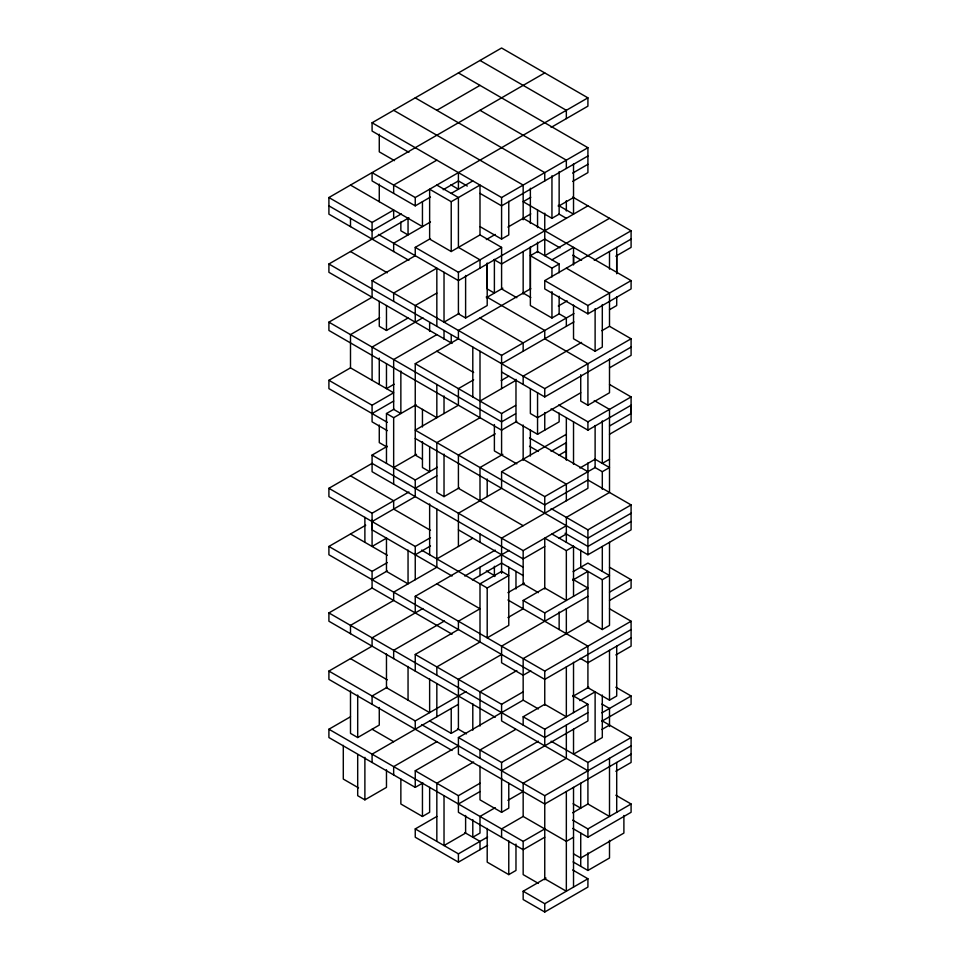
<?xml version="1.0" encoding="UTF-8"?>
<svg xmlns="http://www.w3.org/2000/svg" width="960" height="960" viewBox="0 0 960 960"><rect width="100%" height="100%" fill="white"/><g stroke="black" fill="none" stroke-linecap="round" stroke-linejoin="round"><path stroke-width="1.44" d="M408.9 260.34L328.908 214.152L328.908 197.532L544.752 72.924M364.884 542.304L364.884 517.38M495.24 717.264L328.908 621.228L328.908 612.924L372.084 588L372.084 571.38L387.312 562.584M372.084 520.068L372.084 546.456L386.052 538.404M393.66 218.304L393.66 210L372.084 222.456L372.084 239.076M386.472 537.66L386.472 571.38L408.048 583.848L408.048 550.128M386.472 463.38L386.472 413.532L393.66 417.696L393.66 484.152M400.86 221.976L400.86 230.772L408.048 234.924L408.048 218.796M589.188 620.496L523.164 658.62L523.164 700.152L458.412 737.544L458.412 745.848L415.248 770.772L415.248 787.38L422.868 782.988M436.836 583.848L480 608.772L458.412 621.228L458.412 629.544L415.248 654.456L415.248 671.076M495.24 550.128L415.248 596.304L415.248 612.924M415.248 579.696L415.248 553.308M422.448 459.228L415.248 455.076L415.248 363.696L458.412 338.772L458.412 330.456L530.784 288.672M436.836 683.544L436.836 716.772M436.836 509.076L436.836 567.228L393.66 592.152L393.66 600.456L350.496 625.38L350.496 633.696M436.836 326.304L436.836 268.152L393.66 293.076L393.66 301.38M544.752 837.228L523.164 849.696L458.412 812.304L458.412 795.696L480 783.228M480 766.128L480 799.848L501.588 812.304L508.776 808.152L508.776 783.228M480 351.228L480 417.696L436.836 442.62L436.836 492.456L444.024 496.62L459.264 487.824M487.2 264L487.2 288.924L494.388 293.076L494.388 259.356M501.588 812.304L501.588 778.584M566.34 434.304L501.588 471.696L501.588 488.304L458.412 513.228L458.412 546.456M573.948 313.596L501.588 355.38L501.588 363.696L573.948 321.912M523.164 294.048L523.164 251.532M530.364 289.896L530.364 247.38M530.364 188.256L530.364 223.44M566.34 542.304L566.34 517.38L609.504 492.456L609.504 409.38L594.264 400.584M566.34 460.212L566.34 417.696M573.528 464.364L573.528 421.848M573.528 264L573.528 255.204M587.916 687.696L587.916 646.152L507.936 599.976M572.688 181.416L587.916 172.62L587.916 147.696L458.412 72.924M595.116 425.508L595.116 459.228L579.876 468.024M609.504 758.304L609.504 816.456L587.916 804L572.688 812.796M609.504 269.136L609.504 251.532M616.704 273.768L616.704 247.38M615.852 771.264L631.092 762.468L631.092 737.544L601.884 720.684M615.852 654.948L631.092 646.152L631.092 621.228L609.504 608.772M551.952 534L587.916 554.772L631.092 529.848L631.092 504.924L587.916 480L544.752 504.924L415.248 430.152L458.412 405.228L458.412 388.62L473.652 379.812M408.9 152.328L372.084 131.076L372.084 122.772L501.588 48L587.916 97.848L587.916 106.152L551.1 127.416M436.836 110.304L480 85.38M436.836 160.152L393.66 185.076L393.66 193.38M430.488 197.052L415.248 205.848L372.084 180.924L372.084 172.62L415.248 197.532L587.916 97.848M401.28 213.912L372.084 230.772L328.908 205.848M443.184 189.72L458.412 180.924L467.304 186.048M452.064 343.416L328.908 272.304L328.908 264L408.9 217.824M451.224 193.38L472.8 180.924M480 234.924L451.224 251.532L429.636 239.076L429.636 189.228L451.224 201.696L480 185.076L480 234.924L501.588 247.38L501.588 288.924L516.816 297.72M430.488 221.976L393.66 243.228L393.66 251.532M516.816 421.356L501.588 430.152L328.908 330.456L328.908 322.152L372.084 297.228L372.084 280.62L415.248 255.696L415.248 247.38L430.488 238.584M372.084 122.772L501.588 197.532L587.916 147.696M587.916 156L501.588 205.848L480 193.38M530.784 197.292L523.164 201.696L551.952 218.304L559.14 214.152L559.14 171.636M572.688 173.1L587.916 164.304M486.348 239.568L495.24 234.432M507.936 227.1L530.784 213.912M480 226.62L501.588 239.076L508.776 234.924L508.776 201.204M558.3 206.328L573.528 197.532M379.692 317.76L350.496 334.62L350.496 367.848L393.66 392.772L372.084 405.228L328.908 380.304L328.908 388.62L387.312 422.34M415.248 247.38L458.412 272.304L501.588 247.38M436.836 293.076L415.248 305.532L415.248 322.152M587.916 205.848L458.412 280.608L378.432 234.432M379.272 301.38L379.272 326.304L386.472 330.456L408.048 318M422.868 317.76L372.084 347.076L372.084 380.304M328.908 380.304L350.496 367.848M609.504 218.304L544.752 255.696L544.752 213.18M459.264 313.356L444.024 322.152L444.024 272.304M486.348 297.72L502.848 288.192M551.952 259.848L573.528 247.38L573.528 264.972M436.836 334.62L393.66 359.532L393.66 409.38L400.86 413.532L400.86 371.016M458.412 272.304L458.412 313.848L465.612 318L487.2 305.532L487.2 263.016M559.14 264L537.552 251.532L530.364 255.696L551.952 268.152L559.14 264L559.14 272.796M523.164 218.304L631.092 280.608L631.092 288.924L587.916 313.848L544.752 288.924L544.752 280.608L631.092 230.772L631.092 247.38L615.852 256.176M594.264 260.328L631.092 239.076M394.092 384.216L386.472 388.62L386.472 363.696M372.084 413.544L393.66 401.076M558.3 306.024L567.18 300.9M386.472 413.532L394.092 409.14M530.364 246.9L530.364 305.532L551.952 318L559.14 313.848L559.14 296.256M393.66 417.696L416.1 404.736M544.752 280.608L587.916 305.532L631.092 280.608M609.504 309.696L616.704 305.544L616.704 296.736M544.752 546.456L523.164 558.924L372.084 471.696L372.084 455.076L387.312 446.28M501.156 380.556L508.776 376.152M430.488 537.66L415.248 546.456L328.908 496.62L328.908 488.304L372.084 463.38L523.164 550.62L566.34 525.696M480 401.076L515.556 380.556M581.568 342.432L523.164 376.152L523.164 384.456M601.884 330.708L609.504 326.304L609.504 293.076L566.34 268.152M393.66 467.544L416.52 454.344M573.528 305.052L573.528 338.772L595.116 351.228L602.304 347.076L602.304 304.56M415.248 363.696L501.588 413.532L515.556 405.468M328.908 264L544.752 388.608L631.092 338.772L631.092 355.38L609.504 367.848M515.556 413.784L501.588 421.848L328.908 322.152M501.588 372L544.752 396.924L631.092 347.076M372.084 521.544L415.248 496.62L415.248 480L437.256 467.292M495.24 433.824L458.412 455.076L458.412 488.304L523.164 525.696M328.908 488.304L372.084 513.228L408.9 491.976M415.248 488.304L436.836 475.848M580.728 392.772L537.552 417.696L530.364 413.532L530.364 388.608M631.092 629.544L544.752 679.38L328.908 554.772L328.908 546.456L365.736 525.204M502.848 454.344L480 467.532L480 500.772M515.976 379.332L515.976 421.848L537.552 434.304L559.14 421.848L559.14 413.052M580.728 374.688L580.728 401.076L587.916 405.228L609.504 392.772L609.504 359.052M558.72 404.988L587.916 421.848L631.092 396.924L631.092 421.848L609.504 434.304M551.1 451.416L566.34 442.62L566.34 459.228M551.1 408.9L587.916 430.152L631.092 405.228L631.092 413.544L609.504 426M558.72 455.316L566.34 450.924M372.084 579.696L387.312 570.9M430.488 545.976L415.248 554.772L415.248 546.456M436.836 558.924L472.38 538.404M501.588 471.696L544.752 496.608L595.116 467.544L595.116 458.736M609.504 459.228L602.304 463.38L602.304 420.864M594.696 467.292L602.304 471.696L609.504 467.544L594.696 458.988M464.76 576.024L509.196 550.368M422.868 608.52L372.084 637.848L372.084 646.152L328.908 671.076L328.908 679.38L452.064 750.492M472.38 579.936L501.588 563.076L523.164 575.544M558.72 538.392L566.34 534M421.596 550.128L487.2 588L508.776 575.532L501.588 571.38L480 583.848L480 642L436.836 666.924L436.836 675.228M551.1 508.584L587.916 529.848L631.092 504.924M444.444 620.988L393.66 650.304L393.66 658.62M544.752 588.972L544.752 538.152L566.34 550.62L573.528 546.456M631.092 513.228L587.916 538.152L415.248 438.456M507.936 592.644L524.436 583.116M631.092 521.532L587.916 546.456L565.068 533.268M507.936 617.568L523.164 608.772L523.164 600.456L544.752 588L566.34 600.456L566.34 550.62M573.108 571.632L587.916 563.076L609.504 575.532L602.304 579.696L580.728 567.228M387.312 687.204L372.084 696L372.084 704.304M572.688 580.176L587.916 571.38L587.916 621.228M415.248 787.38L328.908 737.544L328.908 729.228L350.496 716.772M523.164 600.456L544.752 612.924L587.916 588L572.688 579.204M587.916 596.304L501.588 646.152L501.588 662.772L523.164 675.228L530.784 670.836M350.496 690.864L350.496 733.38L357.696 737.544L379.272 725.076L379.272 707.484M501.588 654.456L458.412 679.38L458.412 729.228L451.224 733.38L429.636 720.924M609.504 592.152L631.092 579.696L631.092 588L609.504 600.468M415.248 729.228L415.248 720.924L466.032 691.596M458.412 704.304L372.084 754.152L372.084 762.468M516.816 670.584L480 691.848L480 726.06M587.076 620.736L602.304 629.544L609.504 625.38L609.504 542.304M415.248 596.304L544.752 671.076L631.092 621.228M436.836 741.696L393.66 766.62L393.66 774.924M415.248 654.456L501.588 704.304L523.164 691.848M631.092 637.848L587.916 662.772L580.308 658.368M357.696 754.644L357.696 795.696L364.884 799.848L386.472 787.38L386.472 769.788M523.164 725.076L523.164 716.772L544.752 704.304L566.34 716.772L566.34 666.924M515.556 729.48L480 750L480 758.304M572.688 696.492L588.768 687.204M473.652 761.976L436.836 783.228L436.836 841.38M579.876 700.644L595.116 691.848L595.116 741.696M523.164 716.772L544.752 729.228L587.916 704.304L587.916 720.924L501.588 770.772M458.412 737.544L501.588 762.456L538.404 741.204M587.916 712.62L544.752 737.532L328.908 612.924M587.496 687.444L609.504 700.152L616.704 696L616.704 646.152M400.86 779.076L400.86 804L422.448 816.468L429.636 812.304L429.636 787.38M601.884 712.86L631.092 696L631.092 704.304L601.884 721.164M487.62 845.292L458.412 862.152L415.248 837.228L415.248 828.924L436.836 816.468M458.412 804L480 791.544M601.884 729.48L609.504 725.076M495.24 807.66L480 816.456L480 833.076L472.8 837.228L472.8 819.636M507.936 800.34L523.164 791.544M551.1 741.204L587.916 762.456L631.092 737.544M421.596 724.584L544.752 795.696L631.092 745.848M415.248 828.924L458.412 853.848L487.62 836.988M573.528 837.228L566.34 841.38L523.164 816.456L501.588 828.924L501.588 837.228M631.092 754.152L544.752 804L458.412 754.152L458.412 745.848M328.908 729.228L523.164 841.38L544.752 828.924M487.2 828.432L487.2 862.152L508.776 874.62L515.976 870.456L515.976 844.068M572.688 820.128L587.916 828.924L631.092 804L631.092 812.304L587.916 837.228L572.688 828.432M572.688 869.976L587.916 878.772L587.916 887.076L544.752 912L523.164 899.544L523.164 891.228L546.024 878.04M573.108 861.912L587.916 870.456L609.504 858L609.504 840.408M523.164 891.228L544.752 903.696L587.916 878.772M480 60.456L566.34 110.304L566.34 118.62M480 110.304L566.34 160.152L566.34 168.456M415.248 97.848L544.752 172.62L544.752 180.924M572.688 197.052L631.092 230.772M393.66 110.304L523.164 185.076L523.164 219.768M558.3 205.356L573.528 214.152L573.528 163.824M558.72 213.912L566.34 218.304M450.804 184.836L458.412 189.228L458.412 172.62M559.992 247.872L544.752 239.076L501.588 264L493.968 259.596M572.688 255.204L581.568 260.328M394.512 160.644L379.272 151.848L379.272 134.256M436.836 185.076L458.412 197.532L458.412 247.38L480 259.848L480 268.152M609.504 326.304L631.092 338.772M350.496 185.076L422.448 226.608L422.448 201.696M523.164 293.076L530.784 297.48M558.72 313.596L566.34 318L566.34 326.304M328.908 197.532L372.084 222.456M486.348 296.736L544.752 330.456L544.752 338.772L587.916 363.696L587.916 405.228M609.504 384.456L631.092 396.924M480 318L523.164 342.924L523.164 351.228M350.496 251.532L387.312 272.796M372.084 280.62L501.588 355.38M436.836 351.228L473.652 372.492M529.512 437.976L587.916 471.696M529.512 446.28L538.404 451.416M523.164 459.228L566.34 484.152L566.34 500.772M415.248 405.228L436.836 417.696L436.836 384.456M516.816 463.872L494.388 450.924L494.388 424.536M387.312 430.644L372.084 421.848L372.084 405.228M609.504 567.228L631.092 579.696M386.892 447.012L379.272 442.62L379.272 425.028M372.084 455.076L415.248 480M458.412 529.848L523.164 567.228M350.496 475.848L393.66 500.772L393.66 509.076L430.488 530.34M523.164 583.848L538.404 592.644M486.348 570.9L495.24 576.024M452.064 576.024L372.084 529.848L372.084 513.228M350.496 534L387.312 555.264M615.852 687.204L631.092 696M328.908 546.456L372.084 571.38M601.884 704.064L609.504 708.468L609.504 726.54M572.688 695.508L587.916 704.304M372.084 588L452.064 634.176M523.164 700.152L538.404 708.948M587.916 770.772L501.588 720.924L501.588 704.304M615.852 795.204L631.092 804M350.496 658.62L387.312 679.872M457.572 728.748L466.452 733.872M573.108 803.76L580.728 808.152L580.728 783.228M328.908 671.076L415.248 720.924M372.084 729.228L393.66 741.696M573.528 853.848L580.728 858L623.892 833.076L623.892 815.484M415.248 770.772L458.412 795.696M464.76 832.584L480 841.38L480 849.696M544.752 878.772L566.34 891.228L566.34 791.544M538.404 883.416L523.164 874.62L523.164 841.38M358.536 787.872L343.296 779.076L343.296 745.356M616.704 255.696L616.704 273.288M616.704 762.456L616.704 812.304M609.504 650.304L609.504 700.152M602.304 471.696L602.304 489.288M602.304 546.456L602.304 571.38M602.304 579.696L602.304 629.544M602.304 695.028L602.304 737.544L573.528 754.152L573.528 729.228M595.116 308.712L595.116 351.228M587.916 305.532L587.916 313.848M587.916 421.848L587.916 430.152M587.916 462.9L587.916 488.304L501.588 538.152L501.588 573.336M587.916 529.848L587.916 554.772M587.916 762.456L587.916 804M587.916 828.924L587.916 837.228M587.916 852.864L587.916 870.456M580.728 550.128L580.728 567.72M580.728 833.076L580.728 866.304M573.528 545.976L573.528 596.304M573.528 662.28L573.528 712.62M573.528 787.38L573.528 887.076M566.34 200.712L566.34 210.972M566.34 608.772L566.34 633.696M566.34 725.076L566.34 758.304L523.164 783.228L523.164 816.456M559.14 611.94L559.14 629.544M551.952 175.788L551.952 218.304M551.952 268.152L551.952 276.948M551.952 291.612L551.952 318M544.752 388.608L544.752 396.924M544.752 412.56L544.752 430.152M544.752 496.608L544.752 513.228M544.752 612.924L544.752 621.228M544.752 671.076L544.752 705.288M544.752 729.228L544.752 745.848M544.752 795.696L544.752 879.744M544.752 903.696L544.752 912M537.552 210L537.552 227.592M537.552 242.256L537.552 252.516M537.552 392.772L537.552 434.304M530.364 429.66L530.364 456.048M523.164 425.016L523.164 460.212M523.164 550.62L523.164 584.82M515.976 571.38L515.976 588.972M508.776 567.228L508.776 625.38L487.2 637.848L487.2 588M508.776 840.9L508.776 874.62M501.588 197.532L501.588 239.076M501.588 362.22L501.588 388.62M501.588 413.532L501.588 455.076M501.588 762.456L501.588 779.076M494.388 566.256L494.388 576.516M487.2 479.016L487.2 496.62M480 534L480 542.304M480 567.228L480 575.544M472.8 347.076L472.8 396.924M472.8 703.824L472.8 730.212M465.612 275.484L465.612 318M465.612 815.484L465.612 833.076L444.024 845.544L444.024 795.696M458.412 853.848L458.412 862.152M451.224 201.696L451.224 251.532M451.224 334.62L451.224 343.416M451.224 708.468L451.224 733.38M444.024 330.456L444.024 339.252M444.024 395.94L444.024 413.532M444.024 454.104L444.024 496.62M429.636 322.644L429.636 331.44M429.636 446.772L429.636 471.696L422.448 467.532L422.448 441.636M429.636 503.94L429.636 554.772M429.636 678.9L429.636 712.62L386.472 687.696L386.472 653.976M422.448 409.38L422.448 426.972M422.448 782.748L422.448 816.468M415.248 197.532L415.248 205.848M408.048 666.432L408.048 700.152M386.472 305.532L386.472 330.456M379.272 184.104L379.272 201.696M379.272 358.068L379.272 384.456M364.884 757.332L364.884 799.848M357.696 695.028L357.696 737.544M350.496 218.304L350.496 226.62"/></g></svg>
